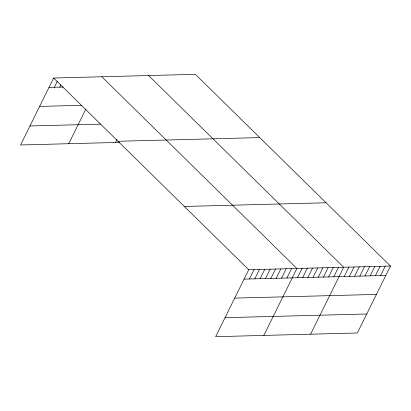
<?xml version="1.0" encoding="UTF-8"?>
<svg xmlns="http://www.w3.org/2000/svg" width="411" height="411" viewBox="0 0 411 411"><rect width="100%" height="100%" fill="white"/><g stroke="black" fill="none" stroke-linecap="round" stroke-linejoin="round"><path stroke-width="0.62" d="M390.45 266.03L248.727 269.724L215.641 336.676L357.359 332.982L390.45 266.03L195.359 74.324L53.641 78.018L20.55 144.97L119.544 142.386M54.35 87.276L57.355 81.198M59.703 87.137L60.797 84.923M68.735 143.711L85.914 108.956M115.501 142.494L116.924 139.617M249.441 278.982L254.08 269.585M254.794 278.843L259.439 269.446M260.148 278.699L264.792 269.308M265.501 278.56L270.145 269.169M270.854 278.422L275.498 269.03M276.207 278.283L280.852 268.886M281.561 278.144L286.205 268.748M286.919 278.006L291.558 268.609M263.826 335.417L296.912 268.47L101.825 76.765M297.466 277.728L302.111 268.332M302.666 277.595L307.305 268.198M307.86 277.456L312.504 268.064M313.059 277.322L317.698 267.926M318.253 277.189L322.897 267.792M323.452 277.05L328.091 267.659M328.646 276.916L333.29 267.52M333.84 276.778L338.484 267.386M310.593 334.2L343.683 267.248L148.592 75.542M344.233 276.511L348.877 267.114M349.432 276.372L354.077 266.98M354.626 276.238L359.271 266.842M359.825 276.1L364.47 266.708M365.019 275.966L369.664 266.575M370.219 275.832L374.863 266.436M375.413 275.694L380.057 266.302M380.612 275.56L385.256 266.164M48.996 87.415L63.273 87.045M39.61 106.408L81.846 105.308M29.936 125.977L100.638 124.132M118.019 141.281L259.742 137.587M184.349 206.461L326.072 202.767M244.088 279.12L385.806 275.427M234.696 298.114L376.419 294.42M225.028 317.682L366.751 313.989M53.641 78.018L248.727 269.724"/></g></svg>
